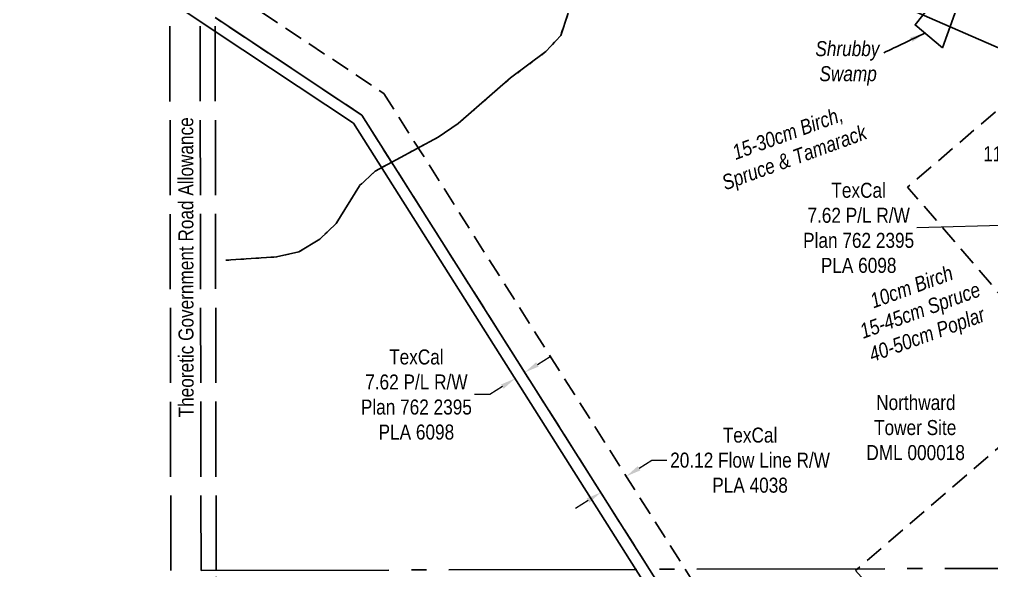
# Model space of a CAD drawing. Extents: x 507881 to 521259, y 6022177 to 6031356.
# Drawn here: x 507919 to 508566, y 6025549 to 6025916 of the extents above; entities that cross this region are included whole.
import ezdxf
from ezdxf.enums import TextEntityAlignment as Align

# ---------------------------------------------------------------- set-up
doc = ezdxf.new("R2010")
doc.units = 0
doc.header["$LTSCALE"] = 5
doc.header["$PDMODE"] = 3
doc.header["$PDSIZE"] = 30
for name, pattern in [('foc-ACCESSROAD', [3.75, 2.5, -1.25]), ('foc-FLOWLINE', [3.75, 2.5, -1.25]), ('foc-QUARTERLINE', [33, 25, -3, 2, -3]), ('foc-UNSURVEYED', [12.5, 10, -2.5]), ('foc-WHEELTRACKS', [2, 0.4, -1.6])]:
    doc.linetypes.add(name, pattern=pattern)
doc.layers.get('Defpoints').update_dxf_attribs({"color": 9})
for name, color, linetype in [('C-RW', 13, 'Continuous'), ('F-FLOWLINE', 190, 'foc-FLOWLINE'), ('F-RW', 190, 'Continuous'), ('F-WS', 190, 'foc-ACCESSROAD'), ('L-QSEC', 8, 'foc-QUARTERLINE'), ('L-ROAD-T', 7, 'Continuous'), ('L-USEC', 7, 'foc-UNSURVEYED'), ('T-BUSH-T', 110, 'Continuous'), ('T-WATER-P3', 160, 'foc-WHEELTRACKS'), ('WETLAND', 143, 'Continuous'), ('WETLAND-T', 146, 'Continuous')]:
    doc.layers.add(name, color=color, linetype=linetype)
for name, color, linetype, lineweight in [('F-EZE-T', 190, 'Continuous', 9), ('F-FLOWLINE-T', 190, 'Continuous', 9), ('F-RW-T', 190, 'Continuous', 9), ('F-WS-T', 190, 'Continuous', 9)]:
    doc.layers.add(name, color=color, linetype=linetype, lineweight=lineweight)
doc.styles.add('80CG', font='ARIALN.TTF', dxfattribs={"height": 10})
doc.styles.add('80L', font='ARIALN.TTF', dxfattribs={"height": 10})
doc.styles.add('80LS', font='ARIALNI.TTF', dxfattribs={"height": 10})
doc.styles.add('foc-LtypeFont', font='ARIALN.TTF', dxfattribs={"height": 7.35})
doc.linetypes.add('foc-TOPO-flowdirection-NOLINE', pattern='A,0,[">",foc-LtypeFont,S=0.3,R=0,X=0,Y=-0.945],-20,[">",foc-LtypeFont,S=0.3,R=0,X=0,Y=-0.945],0', length=20)
doc.dimstyles.new('Compass 5 000', dxfattribs={"dimscale": 5, "dimtxt": 9, "dimasz": 2, "dimexe": 0.2, "dimexo": 0.0625, "dimgap": 0.5, "dimtad": 0, "dimtih": 1, "dimtoh": 1, "dimzin": 0, "dimdsep": 46, "dimtxsty": '80CG', "dimcen": 0.1, "dimse1": 1, "dimse2": 1, "dimclrd": 256, "dimclrt": 256, "dimaunit": 1, "dimadec": 4, "dimazin": 0, "dimtfac": 0.06, "dimtofl": 0, "dimtmove": 0, "dimatfit": 1, "dimfxl": 0.2, "dimtolj": 1, "dimtzin": 0, "dimlwd": -1, "dimarcsym": 0})

# ---------------------------------------------------------------- blocks, each defined once
blk = doc.blocks.new('*D808')
at = {"layer": 'Defpoints', "color": 0, "transparency": 16777216}
for p in [(508636.66, 6025539.14), (508624.86, 6025529.88), (508625.25, 6025529.37)]:
    blk.add_point(p, dxfattribs=at)
at = {"layer": 'F-EZE-T', "transparency": 16777216}
for p, q in [((508644.92, 6025544.8), (508652.79, 6025550.98)), ((508617.39, 6025523.2), (508609.52, 6025517.03)), ((508609.52, 6025517.03), (508599.52, 6025517.03))]:
    blk.add_line(p, q, dxfattribs=at)
for points in [[(508643.9, 6025546.11), (508645.95, 6025543.49), (508637.06, 6025538.63)], [(508616.36, 6025524.51), (508618.41, 6025521.89), (508625.25, 6025529.37)]]:
    blk.add_solid(points, dxfattribs=at)
at = {"layer": 'F-EZE-T', "transparency": 16777216, "insert": (508540.38, 6025517.03), "char_height": 10, "attachment_point": 5, "style": '80CG', "bg_fill": 3, "box_fill_scale": 1.1, "bg_fill_color": 256, "bg_fill_true_color": 13158600, "bg_fill_transparency": 0}
blk.add_mtext('\\A1;ATCO\\P15.00 Power Line R/W\\PEZE 000187', dxfattribs=at)
blk = doc.blocks.new('*D811')
at = {"layer": 'Defpoints', "color": 0, "transparency": 16777216}
for p in [(508594.31, 6025778.87), (508594.58, 6025768.95), (508602.19, 6025769.16)]:
    blk.add_point(p, dxfattribs=at)
at = {"layer": 'F-EZE-T', "transparency": 16777216}
for p, q in [((508584.31, 6025778.59), (508516.67, 6025776.74)), ((508611.92, 6025779.35), (508621.91, 6025779.62))]:
    blk.add_line(p, q, dxfattribs=at)
for points in [[(508584.26, 6025780.26), (508584.36, 6025776.93), (508594.31, 6025778.87)], [(508611.87, 6025781.01), (508611.96, 6025777.68), (508601.92, 6025779.07)]]:
    blk.add_solid(points, dxfattribs=at)
at = {"layer": 'F-EZE-T', "transparency": 16777216, "insert": (508477.9, 6025776.74), "char_height": 10, "attachment_point": 5, "style": '80CG'}
blk.add_mtext('\\A1;TexCal\\P7.62 P/L R/W\\PPlan 762 2395\\PPLA 6098', dxfattribs=at)
blk = doc.blocks.new('*D814')
at = {"layer": 'Defpoints', "color": 0, "transparency": 16777216}
for p in [(508249.27, 6025676.43), (508262.8, 6025669.29), (508256.37, 6025665.22)]:
    blk.add_point(p, dxfattribs=at)
at = {"layer": 'F-FLOWLINE-T', "transparency": 16777216}
for p, q in [((508264.16, 6025685.85), (508272.61, 6025691.2)), ((508240.82, 6025671.08), (508232.37, 6025665.73)), ((508232.37, 6025665.73), (508222.37, 6025665.73))]:
    blk.add_line(p, q, dxfattribs=at)
for points in [[(508263.27, 6025687.26), (508265.05, 6025684.44), (508255.71, 6025680.5)], [(508239.93, 6025672.49), (508241.71, 6025669.67), (508249.27, 6025676.43)]]:
    blk.add_solid(points, dxfattribs=at)
at = {"layer": 'F-FLOWLINE-T', "transparency": 16777216, "insert": (508183.6, 6025665.73), "char_height": 10, "attachment_point": 5, "style": '80CG'}
blk.add_mtext('\\A1;TexCal\\P7.62 P/L R/W\\PPlan 762 2395\\PPLA 6098', dxfattribs=at)
blk = doc.blocks.new('*D839')
at = {"layer": 'Defpoints', "color": 0, "transparency": 16777216}
for p in [(508321.49, 6025614.19), (508323.3, 6025611.32), (508304.48, 6025603.43)]:
    blk.add_point(p, dxfattribs=at)
at = {"layer": 'F-RW-T', "transparency": 16777216}
for p, q in [((508331.75, 6025616.67), (508340.2, 6025622.02)), ((508340.2, 6025622.02), (508350.2, 6025622.02)), ((508297.84, 6025595.21), (508289.39, 6025589.87))]:
    blk.add_line(p, q, dxfattribs=at)
for points in [[(508330.86, 6025618.08), (508332.64, 6025615.26), (508323.3, 6025611.32)], [(508296.95, 6025596.62), (508298.74, 6025593.81), (508306.29, 6025600.56)]]:
    blk.add_solid(points, dxfattribs=at)
at = {"layer": 'F-RW-T', "transparency": 16777216, "insert": (508405.65, 6025622.02), "char_height": 10, "attachment_point": 5, "style": '80CG'}
blk.add_mtext('\\A1;TexCal\\P20.12 Flow Line R/W\\PPLA 4038 ', dxfattribs=at)

msp = doc.modelspace()

# ---------------------------------------------------------------- linework, layer by layer
at = {"layer": 'C-RW', "flags": 128}
msp.add_lwpolyline([(507920.26, 6026164.031), (508033.803, 6026130.943), (508840.143, 6025779.385), (508866.085, 6025713.517), (509094.449, 6025614.207), (509356.368, 6025503.289), (509421.792, 6025529.471), (509722.608, 6025400.609), (509745.023, 6025409.579)], dxfattribs=at)
at = {"layer": 'F-FLOWLINE'}
for points in [[(508049.655, 6025940.978), (508161.946, 6025866.301), (508362.469, 6025549.424), (508514.736, 6025308.797), (508523.061, 6025295.65), (508526.701, 6025292.008), (508541.039, 6025277.807), (508546.25, 6025272.46), (508548.292, 6025270.408), (508550.574, 6025268.129), (508552.491, 6025266.214), (508556.797, 6025261.909), (508558.165, 6025260.547), (508564.367, 6025244.315), (508567.085, 6025237.199)], [(508579.548, 6025147.695), (508565.607, 6025184.462), (508559.292, 6025201.115), (508558.27, 6025203.805), (508552.868, 6025218.024), (508549.968, 6025225.614), (508542.348, 6025245.561), (508540.899, 6025249.353), (508539.066, 6025251.16), (508537.197, 6025253.036), (508534.882, 6025255.367), (508532.878, 6025257.36), (508527.563, 6025262.67), (508513.319, 6025276.923), (508507.251, 6025283.001), (508500.686, 6025293.371), (508338.695, 6025549.36), (508147.233, 6025851.918), (508049.698, 6025916.781)]]:
    msp.add_lwpolyline(points, dxfattribs=at)
at = {"layer": 'F-RW'}
for points in [[(507920.733, 6025270.106), (508020.68, 6025269.327), (508050.84, 6025269.091), (508473.554, 6025265.794), (508484.522, 6025274.496), (508497.171, 6025284.687), (508495.468, 6025287.36), (508329.698, 6025549.335), (508141.664, 6025846.474), (508049.714, 6025907.624), (508019.519, 6025927.704), (507919.455, 6025994.25)], [(508049.698, 6025916.781), (508147.233, 6025851.918), (508338.695, 6025549.36), (508500.684, 6025293.375), (508507.251, 6025283.001), (508513.304, 6025276.936), (508527.543, 6025262.694), (508532.86, 6025257.385), (508534.878, 6025255.371), (508537.177, 6025253.064), (508539.051, 6025251.174), (508540.899, 6025249.353), (508542.341, 6025245.579), (508549.968, 6025225.614), (508552.868, 6025218.024), (508567.085, 6025237.199)]]:
    msp.add_lwpolyline(points, dxfattribs=at)
at = {"layer": 'F-WS', "flags": 128}
for points in [[(508636.236, 6025751.161), (508799.084, 6025561.411), (508804.055, 6025555.618), (508808.32, 6025550.652), (508812.102, 6025546.249), (508789.016, 6025526.375), (508785.072, 6025530.964), (508776.188, 6025541.315), (508768.272, 6025550.54), (508711.911, 6025616.209), (508702.141, 6025627.592), (508613.117, 6025731.322), (508603.452, 6025723.03), (508601.356, 6025721.231), (508596.007, 6025716.641), (508589.926, 6025711.422), (508510.505, 6025803.963), (508603.052, 6025883.374), (508682.473, 6025790.835), (508636.236, 6025751.161)], [(508627.628, 6025678.968), (508684.665, 6025612.576), (508690.438, 6025617.54), (508702.141, 6025627.592), (508711.911, 6025616.209), (508700.212, 6025606.161), (508694.441, 6025601.196), (508738.029, 6025550.455), (508757.984, 6025527.228), (508693.263, 6025471.636), (508692.387, 6025470.885), (508690.116, 6025468.935), (508689.501, 6025468.407), (508677.791, 6025458.351), (508606.213, 6025396.908), (508475.879, 6025548.669), (508477.126, 6025549.735), (508627.628, 6025678.968)]]:
    msp.add_lwpolyline(points, close=True, dxfattribs=at)
at = {"layer": 'L-QSEC', "flags": 128}
msp.add_lwpolyline([(508040.297, 6025548.544), (509643.668, 6025552.93)], dxfattribs=at)
at = {"layer": 'L-USEC'}
for p, q in [((508020.188, 6025548.508), (508018.77, 6026352.685)), ((508040.297, 6025548.544), (508038.879, 6026352.721)), ((508050.352, 6025548.562), (508048.933, 6026352.738)), ((508051.77, 6024744.386), (508050.352, 6025548.562))]:
    msp.add_line(p, q, dxfattribs=at)
at = {"layer": 'T-WATER-P3', "flags": 128}
msp.add_lwpolyline([(508056.893, 6025755.236), (508090.614, 6025757.424), (508105.278, 6025760.737), (508119.417, 6025769.226), (508130.217, 6025779.731), (508145.773, 6025804.806), (508156.091, 6025814.573), (508198.095, 6025837.158), (508211.484, 6025846.285), (508246.34, 6025876.582), (508269.785, 6025894.161), (508279.654, 6025904.873), (508284.4, 6025919.092), (508289.905, 6025951.63), (508295.176, 6025969.899), (508294.859, 6026009.243), (508290.912, 6026045.665), (508300.117, 6026076.35), (508302.19, 6026093.222), (508300.353, 6026111.74), (508291.25, 6026145.894), (508291.383, 6026162.908), (508300.092, 6026179.863), (508320.976, 6026200.906), (508348.833, 6026236.819), (508361.193, 6026245.033), (508391.532, 6026256.406), (508430.638, 6026281.386), (508462.19, 6026294.12), (508497.152, 6026301.018), (508531.139, 6026294.169), (508562.936, 6026291.763), (508537.42, 6026316.875), (508528.215, 6026328.404), (508519.508, 6026341.386), (508512.695, 6026355.142), (508504.026, 6026366.808), (508452.618, 6026420.045), (508423.154, 6026432.057), (508391.555, 6026453.649)], dxfattribs=at)
at = {"layer": 'T-WATER-P3', "linetype": 'foc-TOPO-flowdirection-NOLINE', "flags": 128}
msp.add_lwpolyline([(508056.893, 6025755.236), (508090.614, 6025757.424), (508105.278, 6025760.737), (508119.417, 6025769.226), (508130.217, 6025779.731), (508145.773, 6025804.806), (508156.091, 6025814.573), (508198.095, 6025837.158), (508211.484, 6025846.285), (508246.34, 6025876.582), (508269.785, 6025894.161), (508279.654, 6025904.873), (508284.4, 6025919.092), (508289.905, 6025951.63), (508295.176, 6025969.899), (508294.859, 6026009.243), (508290.912, 6026045.665), (508300.117, 6026076.35), (508302.19, 6026093.222), (508300.353, 6026111.74), (508291.25, 6026145.894), (508291.383, 6026162.908), (508300.092, 6026179.863), (508320.976, 6026200.906), (508348.833, 6026236.819), (508361.193, 6026245.033), (508391.532, 6026256.406), (508430.638, 6026281.386), (508462.19, 6026294.12), (508497.152, 6026301.018), (508531.139, 6026294.169), (508562.936, 6026291.763)], dxfattribs=at)
at = {"layer": 'WETLAND'}
msp.add_lwpolyline([(508533.669, 6025896.592), (508515.433, 6025911.908), (508526.697, 6025925.97), (508528.222, 6025927.873), (508542.085, 6025920.219), (508541.804, 6025919.43), (508533.669, 6025896.592)], close=True, dxfattribs=at)

# ---------------------------------------------------------------- texts
at = {"layer": 'F-WS-T', "char_height": 10, "attachment_point": 1, "style": '80L'}
for s, width, insert in [('\\pi28.812;TexCal\\P\\pi7.5601;11-24 (Surface)\\P\\pi20.947;MSL 6815', 92.78729, (508553.252, 6025847.849)), ('\\pi7.0179;Northward \\P\\pi5.6059;Tower Site\\P\\pi0.47974;DML 000018', 65.17503, (508482.551, 6025665.471))]:
    msp.add_mtext_dynamic_manual_height_columns(s, width=width, gutter_width=49.973, heights=[0], dxfattribs=dict(at, insert=insert))
at = {"layer": 'L-ROAD-T', "style": '80L'}
msp.add_text('Theoretic Government Road Allowance', height=9.99467, rotation=90.081417, dxfattribs=at).set_placement((508030.238, 6025750.481), align=Align.MIDDLE_CENTER)
at = {"layer": 'T-BUSH-T', "char_height": 9.99467, "attachment_point": 1, "rotation": 20, "style": '80LS'}
for s, width, insert in [('\\pi13.873;15-30cm Birch, \\P\\pi0.45562;Spruce & Tamarack  ', 101.88739, (508379.648, 6025826.608)), ('\\pi25.148;10cm Birch\\P\\pi11.778;15-45cm Spruce\\P\\pi12.143;40-50cm Poplar  ', 105.58, (508460.805, 6025723.877))]:
    msp.add_mtext_dynamic_manual_height_columns(s, width=width, gutter_width=49.973, heights=[0], dxfattribs=dict(at, insert=insert))
at = {"layer": 'WETLAND-T', "insert": (508449.063, 6025901.122), "char_height": 9.99467, "attachment_point": 1, "style": '80L'}
msp.add_mtext_dynamic_manual_height_columns('\\pi0.04985;{\\fArial Narrow|b0|i1|c0|p34;Shrubby \\P\\pi2.7565;Swamp}', width=42.62817, gutter_width=49.973, heights=[0], dxfattribs=at)

# ---------------------------------------------------------------- dimensions: what is measured, and where the dimension line sits
at = {"layer": 'F-EZE-T'}
dim = msp.add_linear_dim(base=(508594.306, 6025778.866), p1=(508602.191, 6025769.16), p2=(508594.577, 6025768.952), angle=181.565793, text='TexCal\\P7.62 P/L R/W\\PPlan 762 2395\\PPLA 6098', dimstyle='Compass 5 000', dxfattribs=at)
dim.commit()
dim.dimension.update_dxf_attribs({"geometry": '*D811', "text_midpoint": (508477.9, 6025776.743), "dimtype": 161})
at = {"layer": 'F-FLOWLINE-T'}
dim = msp.add_aligned_dim(p1=(508262.803, 6025669.288), p2=(508256.367, 6025665.216), distance=-13.271, text='TexCal\\P7.62 P/L R/W\\PPlan 762 2395\\PPLA 6098', dimstyle='Compass 5 000', dxfattribs=at)
dim.commit()
dim.dimension.update_dxf_attribs({"geometry": '*D814', "text_midpoint": (508183.602, 6025665.735)})
at = {"layer": 'F-RW-T'}
dim = msp.add_aligned_dim(p1=(508304.48, 6025603.428), p2=(508321.485, 6025614.189), distance=-3.392, text='TexCal\\P20.12 Flow Line R/W\\PPLA 4038 ', dimstyle='Compass 5 000', dxfattribs=at)
dim.commit()
dim.dimension.update_dxf_attribs({"geometry": '*D839', "text_midpoint": (508405.653, 6025622.017)})

# ---------------------------------------------------------------- leaders
at = {"layer": 'WETLAND-T', "path_type": 1}
msp.add_leader([(508521.955, 6025906.43), (508494.57, 6025893.327)], dimstyle='Compass 5 000', override={"dimgap": 0.5, "dimtad": 0}, dxfattribs=at)

# ---------------------------------------------------------------- next in the draw order: dimensions: what is measured, and where the dimension line sits
at = {"layer": 'F-EZE-T'}
dim = msp.add_linear_dim(base=(508625.254, 6025529.374), p1=(508636.66, 6025539.137), p2=(508624.858, 6025529.879), angle=218.110994, text='ATCO\\P15.00 Power Line R/W\\PEZE 000187', dimstyle='Compass 5 000', override={"dimtfill": 1}, dxfattribs=at)
dim.commit()
dim.dimension.update_dxf_attribs({"geometry": '*D808', "text_midpoint": (508540.377, 6025517.03), "dimtype": 161})

doc.saveas('drawing.dxf')
